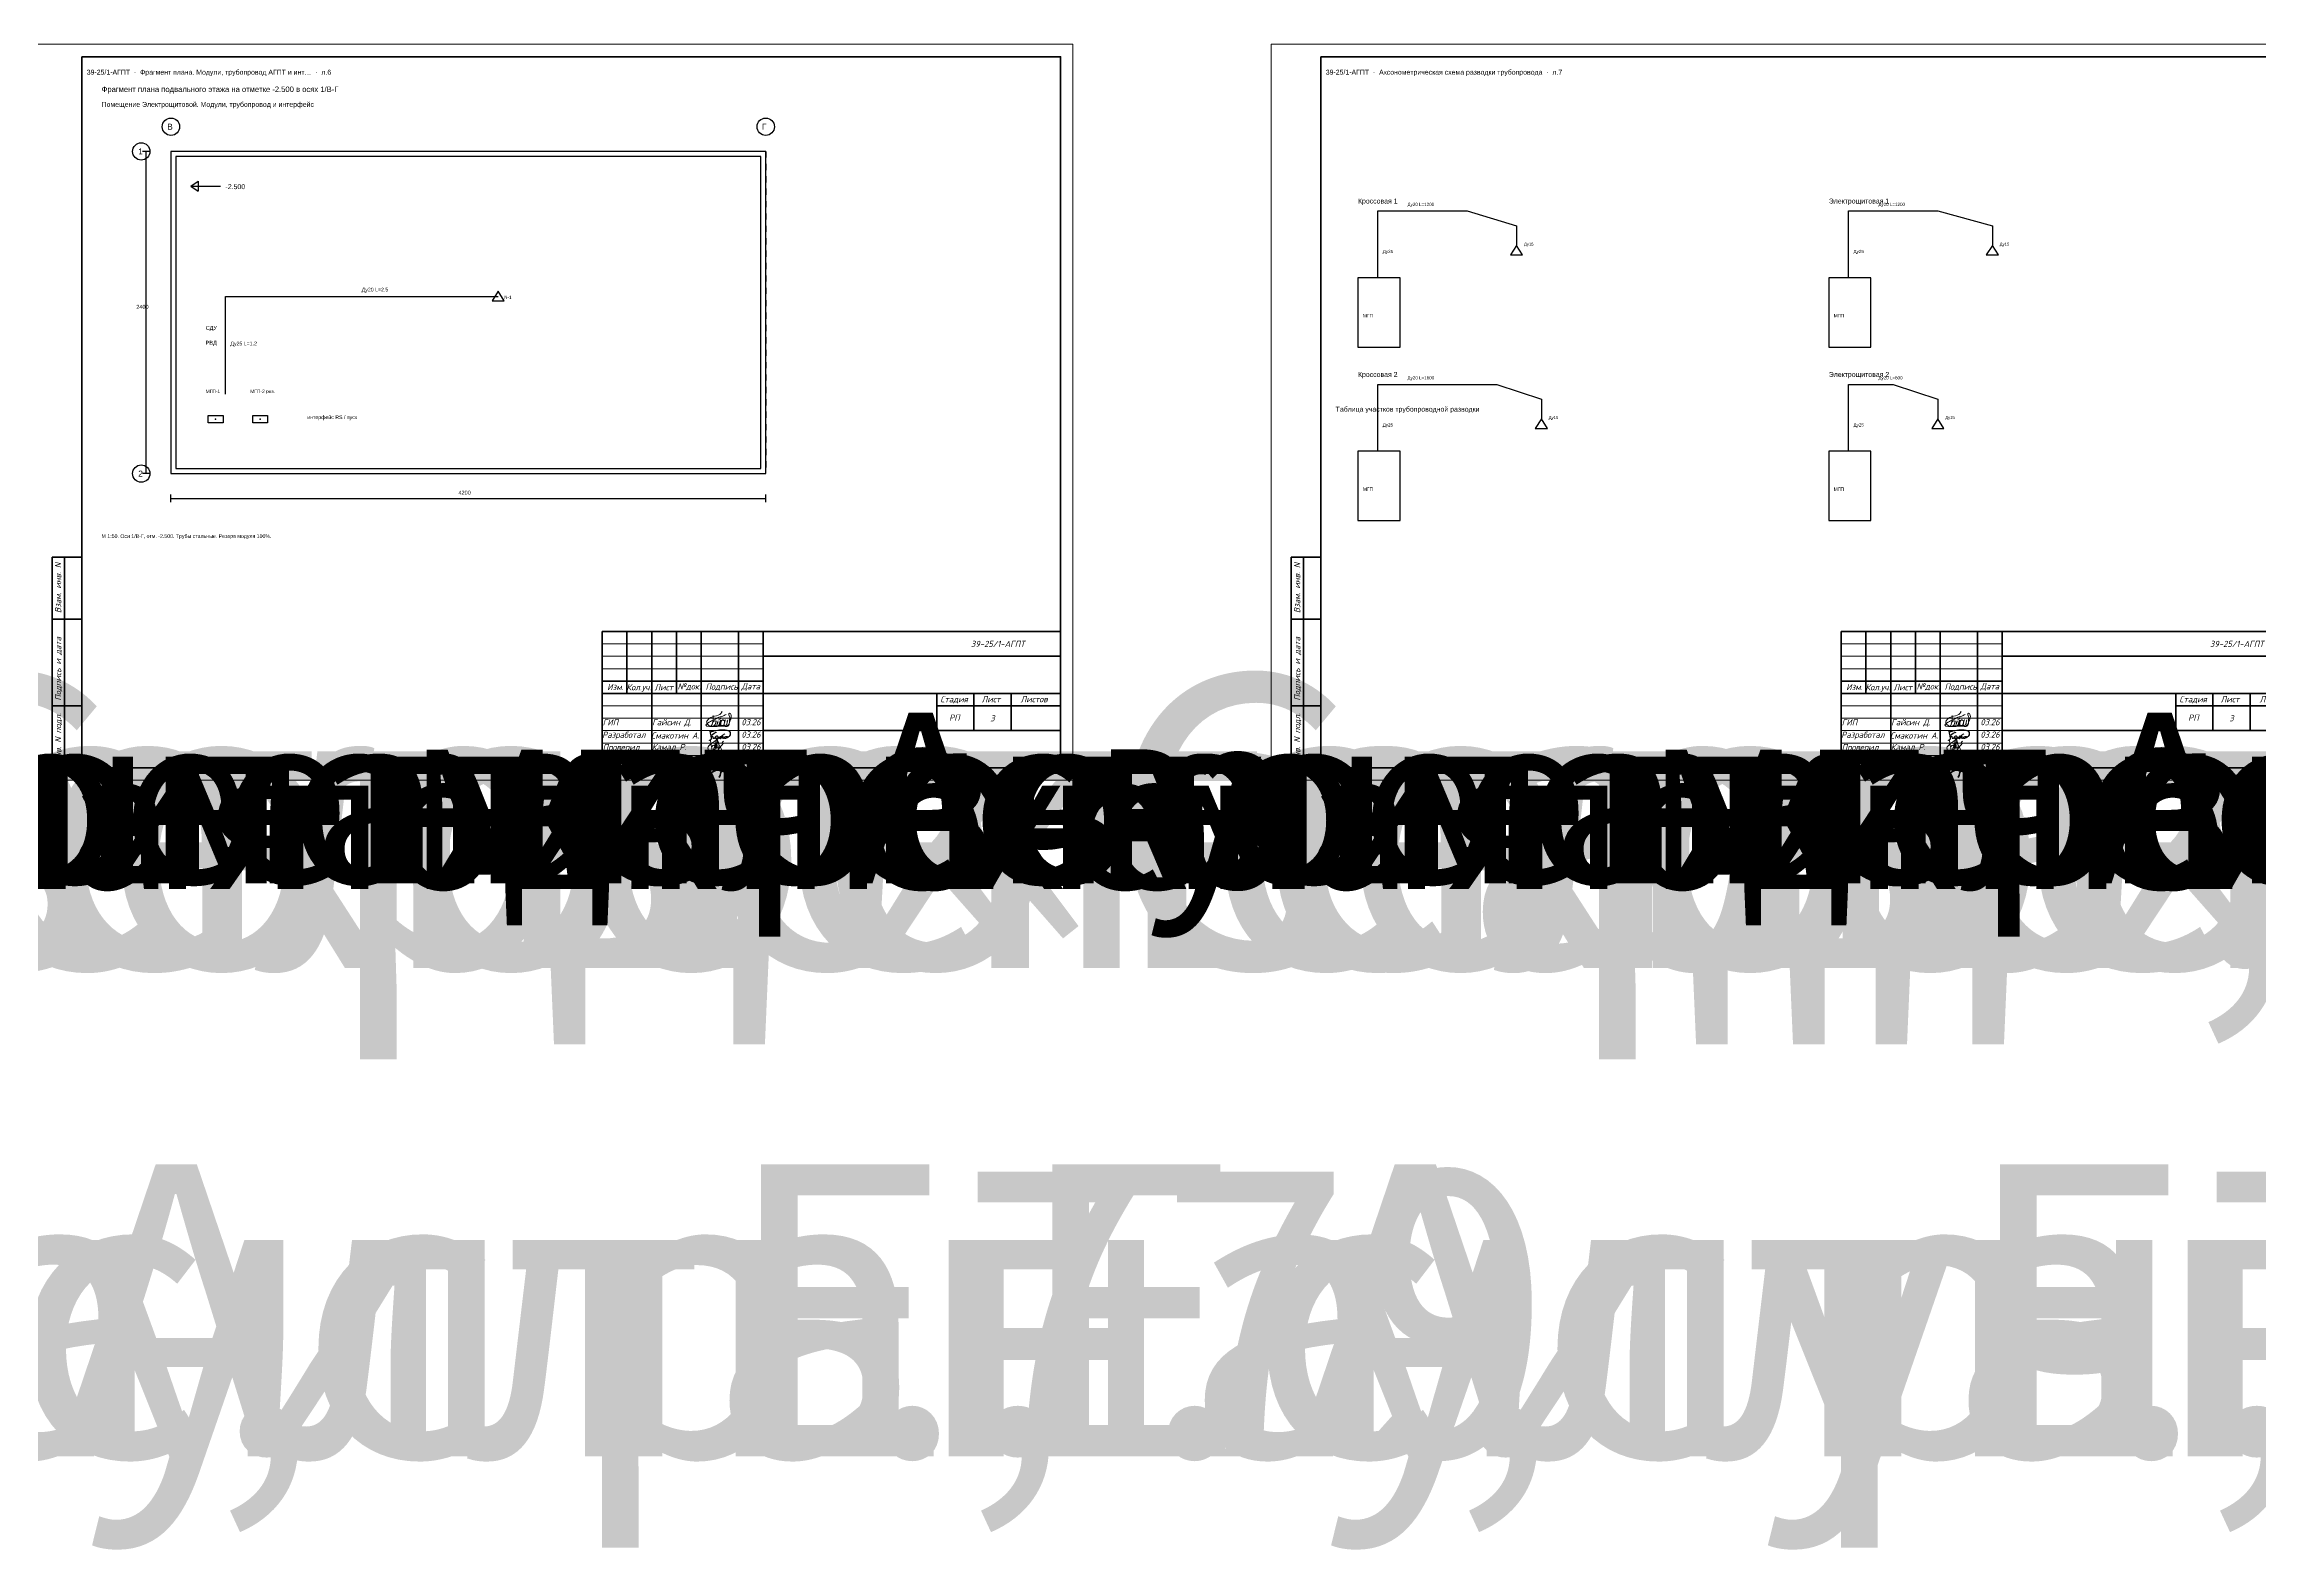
# Model space of a CAD drawing. Header units: millimetres. Extents: x 0 to 351840, y -132678 to 32417.
# Drawn here: x 3005 to 3899, y -310 to 297 of the extents above; entities that cross this region are included whole.
import ezdxf
from ezdxf.enums import TextEntityAlignment as Align

# ---------------------------------------------------------------- set-up
doc = ezdxf.new("R2018")
doc.units = ezdxf.units.MM
doc.linetypes.add('DASHED2', pattern=[0.375, 0.25, -0.125])
for name, color, linetype in [('AGPT-EQ', 1, 'Continuous'), ('AGPT-FRAME', 7, 'Continuous'), ('AGPT-MARK', 7, 'Continuous'), ('AGPT-PIPE', 5, 'Continuous'), ('AGPT-SCHEME', 3, 'Continuous'), ('AGPT-TEXT', 7, 'Continuous'), ('AGPT-ZONE', 7, 'Continuous')]:
    doc.layers.add(name, color=color, linetype=linetype)
for name, color, linetype, lineweight in [('AR_Sloy', 252, 'Continuous', 9), ('MMX_Штамп', 7, 'Continuous', 40), ('Аннотация', 7, 'Continuous', 9), ('Основная надпись', 7, 'Continuous', 20)]:
    doc.layers.add(name, color=color, linetype=linetype, lineweight=lineweight)
doc.styles.add('AGPT', font='arial.ttf')
doc.styles.add('ISOCPEUR_2', font='isocpeur.ttf', dxfattribs={"width": 0.9, "height": 125})
doc.styles.add('MMX_Текст', font='isocpeui.ttf', dxfattribs={"height": 200})
doc.styles.get("Standard").update_dxf_attribs({"font": 'arial.ttf'})

# ---------------------------------------------------------------- blocks, each defined once
blk = doc.blocks.new('A$C0A8A679B')
at = {"color": 5, "lineweight": 30}
for points in [[(-132, 121), (-113, 34), (-82, -66, -0.028492), (-76, -111), (-73, -144), (-70, -169, -0.18529), (-73, -198, -0.067585), (-87, -220), (-96, -232, -0.064169), (-121, -249, -0.153851), (-141, -256, -0.313768), (-144, -253, -0.208011), (-131, -239)], [(-119, 64, -0.105297), (1, 124, -0.043049), (112, 151, -0.042001), (428, 170, -0.079099), (605, 141, -0.111805), (667, 107, -0.265262), (698, 8, -0.070915), (672, -68, -0.091745), (631, -115, -0.104943), (595, -137, -0.158462), (472, -171, -0.400065), (450, -150, -0.237006), (556, -95, -0.550919), (595, -137)], [(-77, -103, -0.185203), (108, 69, -0.246142), (148, 66)], [(-56, -67, -0.157403), (-13, -95, -0.216933), (-3, -129, 0.251787), (12, -163, 0.177053), (62, -164, 0.111615), (91, -142, 0.480215), (120, -171, 0.136508), (190, -155, 0.442483), (206, -107, 0.271514), (138, -86, 0.146525), (96, -114, 0.777605), (109, -134)], [(217, -135, 0.353055), (191, -142, 0.543906), (200, -156, 0.171524), (297, -104, 0.135372), (309, -90, 0.382428), (307, -79, 0.445005), (297, -90), (299, -176, -0.648589), (289, -185, -0.479139), (290, -171), (299, -163, 0.163591), (367, -108, -0.050497), (387, -86, -0.898744), (401, -95, 0.257684), (384, -154, 0.386515), (422, -158, -0.183654), (450, -150)]]:
    blk.add_lwpolyline(points, format="xyb", dxfattribs=at)
blk = doc.blocks.new('Гайсин')
at = {"lineweight": 13, "ltscale": 100}
for points in [[(317, 194), (284, 221), (229, 211), (155, 86), (152, 3), (228, 26), (306, 167), (325, 225), (292, 117), (279, 71), (275, 23), (305, 8), (365, 137), (396, 230, 0), (384, 148), (353, 57), (357, 14), (411, 34), (466, 102), (504, 231), (502, 250, 0), (469, 175), (441, 84), (433, 28), (473, 43, 0), (513, 143, 0), (572, 264, 0), (623, 258, 0), (624, 220, 0), (623, 258, 0), (525, 220, 0), (517, 184, 0), (506, 89, 0), (528, 38), (610, 58), (669, 181), (690, 284), (660, 189), (647, 116), (643, 40, 0), (720, 54), (766, 184), (778, 231), (796, 266), (751, 94, 0), (775, 30), (834, 82), (876, 221), (932, 396), (864, 531), (836, 514), (864, 402), (857, 245), (840, 73), (799, 10), (648, 8), (356, 4), (-96, 56), (97, 205), (244, 271), (424, 369, 0), (637, 441), (724, 488)], [(203, 435), (70, 17), (-29, 93), (-63, 199)], [(-56, 209), (42, 323), (543, 582), (550, 618)], [(431, 277), (500, 310), (507, 360)]]:
    blk.add_spline(points, degree=3, dxfattribs=at)
blk = doc.blocks.new('*U980')
at = {"color": 0}
for p, q in [((-40000, 15500), (-40000, 15500)), ((-40000, 15500), (-40000, 15500)), ((-40000, 15500), (-40000, 15500)), ((-40000, 15500), (-40000, 15499)), ((-40000, 15499), (-40000, 15499)), ((-40000, 15499), (-40000, 15499)), ((-40700, 9000), (-41200, 9000)), ((-41200, 9000), (-41200, 500)), ((-40700, 9000), (-40000, 9000)), ((-40700, 6500), (-40700, 9000)), ((-41200, 6500), (-40000, 6500)), ((-40700, 3000), (-40700, 6500)), ((-41200, 3000), (-40000, 3000)), ((-40700, 500), (-40700, 3000)), ((-41200, 500), (-40700, 500)), ((-40000, 500), (-40700, 500))]:
    blk.add_line(p, q, dxfattribs=at)
at = {"color": 0, "lineweight": 9}
blk.add_line((-40000, 15500), (-40000, 15499), dxfattribs=at)
blk.add_line((-40000, 15500), (-40000, 15499), dxfattribs=at)
at = {"color": 0, "ltscale": 0.04}
for p, q in [((-19000, 6000), (-500, 6000)), ((-18000, 3500), (-18000, 6000)), ((-17000, 6000), (-17000, 500)), ((-16000, 3500), (-16000, 6000)), ((-15000, 6000), (-15000, 500)), ((-13500, 6000), (-13500, 500)), ((-12500, 6000), (-12500, 500)), ((-12500, 5000), (-500, 5000)), ((-12500, 4500), (-12500, 4500)), ((-19000, 4000), (-12500, 4000)), ((-12500, 3500), (-19000, 3500)), ((-12500, 3500), (-500, 3500)), ((-5500, 3500), (-5500, 500)), ((-5500, 3000), (-500, 3000)), ((-4000, 3500), (-4000, 2000)), ((-2500, 3500), (-2500, 2000)), ((-12500, 2000), (-500, 2000))]:
    blk.add_line(p, q, dxfattribs=at)
at = {"color": 0, "lineweight": 9, "ltscale": 0.04}
for p, q in [((-12500, 5500), (-19000, 5500)), ((-12500, 5000), (-19000, 5000)), ((-12500, 4500), (-19000, 4500)), ((-19000, 3000), (-12500, 3000)), ((-19000, 2500), (-12500, 2500)), ((-19000, 2000), (-12500, 2000)), ((-19000, 1500), (-12500, 1500)), ((-12500, 1000), (-19000, 1000))]:
    blk.add_line(p, q, dxfattribs=at)
at = {"lineweight": 18}
blk.add_lwpolyline([(-42000, 29700), (0, 29700), (0, 0), (-42000, 0), (-42000, 29700)], dxfattribs=at)
at = {"lineweight": -2}
blk.add_lwpolyline([(-40000, 29200), (-500, 29200), (-500, 500), (-40000, 500)], close=True, dxfattribs=at)
at = {"color": 0, "ltscale": 0.04}
blk.add_lwpolyline([(-19000, 6000), (-19000, 500)], dxfattribs=at)
at = {"color": 156, "lineweight": 18}
for points in [[(-14646, 1639), (-14610, 1066), (-14733, 1302), (-14605, 1464), (-14047, 1873)], [(-14583, 1331), (-14512, 1415), (-14440, 1272), (-14508, 1206), (-14481, 1318), (-14440, 1371), (-14452, 1505), (-14402, 1278), (-14415, 1557), (-14420, 1498), (-14397, 1338), (-14377, 1285), (-14362, 1418), (-14376, 1475), (-14384, 1412), (-14319, 1293), (-14284, 1415), (-14404, 1707), (-14310, 1468), (-14205, 1199), (-14267, 1208), (-14479, 1035), (-14323, 1223), (-14115, 1479)], [(-14161, 1519), (-14110, 1578)]]:
    blk.add_spline(points, degree=3, dxfattribs=at)
at = {"color": 5}
for points in [[(-14778, 717), (-14839, 639), (-14848, 583), (-14837, 549), (-14757, 578), (-14613, 668), (-14495, 772), (-14433, 843), (-14376, 927), (-14394, 924), (-14476, 858), (-14574, 720), (-14609, 620), (-14605, 597), (-14512, 628), (-14373, 760), (-14290, 912), (-14290, 917), (-14356, 847), (-14444, 713), (-14479, 612), (-14479, 586)], [(-14385, 750), (-14273, 812), (-14221, 876), (-14210, 961), (-14252, 992), (-14319, 995), (-14391, 977), (-14451, 932), (-14520, 864), (-14571, 812), (-14634, 741), (-14689, 658), (-14708, 568), (-14706, 484), (-14665, 443), (-14589, 471), (-14391, 593), (-14302, 675), (-14148, 849), (-14107, 912), (-14102, 947), (-14118, 937), (-14162, 886), (-14228, 780), (-14311, 652), (-14364, 564), (-14427, 488), (-14461, 468), (-14446, 504), (-14387, 554), (-14227, 651), (-14102, 783), (-14009, 898), (-14023, 922), (-14049, 898), (-14092, 831), (-14170, 714), (-14234, 595), (-14266, 536)], [(-14131, 623), (-13956, 738), (-13815, 865), (-13711, 993), (-13650, 1136), (-13651, 1168), (-13745, 1114), (-13834, 1004), (-13946, 844), (-14029, 719), (-14131, 500), (-14278, 113)], [(-14537, 77), (-14670, 156), (-14757, 179), (-14673, 253), (-14456, 375), (-14210, 461), (-14141, 469)]]:
    blk.add_spline(points, degree=3, dxfattribs=at)
blk.add_blockref('Гайсин', (-14720, 2170, 0))
at = {"layer": 'AR_Sloy', "color": 2, "linetype": 'DASHED2', "lineweight": 50}
blk.add_blockref('A$C0A8A679B', (-14528, 1860), dxfattribs=at)
at = {"color": 0, "style": 'MMX_Текст'}
for s, height, p in [('Согласовано:', 0.0385, (-40000, 15499)), ('Взам. инв. N', 250, (-40830, 6744)), ('Подпись и дата', 250, (-40830, 3211)), ('Инв. N подл.', 250, (-40830, 696))]:
    blk.add_text(s, height=height, rotation=90, dxfattribs=at).set_placement(p)
for s, p in [('Изм.', (-18800, 3635)), ('Кол.уч.', (-18019, 3628)), ('Лист', (-16890, 3625)), ('№док.', (-15958, 3661)), ('Подпись', (-14827, 3650)), ('Дата', (-13381, 3664)), ('Стадия', (-5353, 3141)), ('Лист', (-3686, 3145)), ('Листов', (-2114, 3145)), ('Разработал', (-19000, 1709)), ('ГИП', (-18980, 2209)), ('03.26', (-13381, 2218)), ('03.26', (-13381, 1718)), ('РП', (-4998, 2400)), ('Н.контр.', (-18980, 709)), ('Проверил', (-18980, 1209)), ('03.26', (-13381, 1218)), ('03.26', (-13381, 718))]:
    blk.add_text(s, height=250, dxfattribs=at).set_placement(p)
at = {"color": 0, "insert": (-16984, 2464), "char_height": 250, "width": 2467.55, "attachment_point": 1, "style": 'MMX_Текст'}
blk.add_mtext('{\\C7;Гайсин Д.}', dxfattribs=at)
at = {"lineweight": 30, "flags": 104}
for tag, height, p in [('НАИМЕНОВАНИЕ_КОМПЛЕКСА_ИЛИ_НАИМЕНОВАНИЕ_МИКРОРАЙОНА', 200, (-6912, 4363)), ('НАИМЕНОВАНИЕ_ЗДАНИЯ_СООРУЖЕНИЯ', 250, (-9284, 3136)), ('НАИМЕНОВАНИЕ_ЧЕРТЕЖА', 250, (-9168, 1636))]:
    blk.add_attdef(tag, text='', height=height, dxfattribs=at).set_placement(p, align=Align.MIDDLE_CENTER)
at = {"color": 0, "style": 'MMX_Текст'}
for tag, p in [('39-25/1-ЭО', (-2716, 5376)), ('Р¤РћР\xa0РњРђРў', (-3731, 50))]:
    blk.add_attdef(tag, p, '', height=250, dxfattribs=at)
for tag, p in [('Р›Р\x98РЎРў', (-3250, 2500)), ('Р›Р\x98РЎРўРћР’', (-1500, 2500))]:
    blk.add_attdef(tag, text='', height=250, dxfattribs=at).set_placement(p, align=Align.MIDDLE_CENTER)
at = {"layer": 'Аннотация', "insert": (-15699, 1360), "char_height": 250, "width": 129.07, "attachment_point": 1, "style": 'ISOCPEUR_2'}
blk.add_mtext('\\fISOCPEUR|b0|i0|c204|p34|;\\W.7; ', dxfattribs=at)
at = {"layer": 'Основная надпись', "lineweight": 9, "style": 'MMX_Текст'}
blk.add_text('Смакотин А.', height=250, dxfattribs=at).set_placement((-17021, 1605), align=Align.BOTTOM_LEFT)
at = {"layer": 'Основная надпись', "lineweight": 9, "char_height": 250, "attachment_point": 1, "style": 'MMX_Текст'}
for s, insert, width in [('Соболев М.', (-17000, 964), 2225.84), ('{\\C7;Камал Р.}', (-16995, 1464), 2254.44)]:
    blk.add_mtext(s, dxfattribs=dict(at, insert=insert, width=width))
blk = doc.blocks.new('AGPT_Frame_A3_v2')
at = {"layer": 'MMX_Штамп', "color": 0}
ref = blk.add_blockref('*U980', (42000, 25), dxfattribs=at)
ref.add_attrib('ШИФР-РАЗДЕЛ', '39-25/1-АГПТ', (37881, 5401), dxfattribs={"layer": '0', "color": 0, "height": 250, "style": 'MMX_Текст'})
ref.add_attrib('ЛИСТ', '3', dxfattribs={"layer": '0', "color": 0, "height": 250, "style": 'MMX_Текст'}).set_placement((38750, 2525), align=Align.MIDDLE_CENTER)
ref.add_attrib('ФОРМАТ', 'Формат А3', (38269, 75), dxfattribs={"layer": '0', "color": 0, "height": 250, "style": 'MMX_Текст'})
lines = blk.add_mtext('«Строительство детского сада, расположенного по адресу: \\Pг.Астана, р.Есиль, ул.Е779 уч.26» ', dxfattribs={"layer": '0', "insert": (35500, 4275), "char_height": 11826, "attachment_point": 1})
ref.add_attrib('НАИМЕНОВАНИЕ_КОМПЛЕКСА_ИЛИ_НАИМЕНОВАНИЕ_МИКРОРАЙОНА', '', (35500, 4275), dxfattribs={"flags": 104}).embed_mtext(lines)
lines = blk.add_mtext('Автоматическое газовое пожаротушение', dxfattribs={"layer": '0', "insert": (33000, 2775), "char_height": 6909.49, "attachment_point": 1})
ref.add_attrib('НАИМЕНОВАНИЕ_ЗДАНИЯ_СООРУЖЕНИЯ', '', (33000, 2775), dxfattribs={"flags": 104}).embed_mtext(lines)
lines = blk.add_mtext('Схема подключения МПТ-1-R3', dxfattribs={"layer": '0', "insert": (33000, 1275), "char_height": 5636.08, "attachment_point": 1})
ref.add_attrib('НАИМЕНОВАНИЕ_ЧЕРТЕЖА', '', (33000, 1275), dxfattribs={"flags": 104}).embed_mtext(lines)
blk = doc.blocks.new('RC-UGO-UNIT-01')
blk.add_wipeout([(5, -2.5), (5, 2.5), (-5, 2.5), (-5, -2.5)])
blk.add_wipeout([(-5, -2.5), (-5, 2.5), (5, 2.5), (5, -2.5)])
blk.add_lwpolyline([(-5, 2.5), (5, 2.5), (5, -2.5), (-5, -2.5), (-5, 2.5)], close=True)
blk.add_lwpolyline([(-5, 2.5), (-5, 2.5)])
blk.add_lwpolyline([(-5, 2.5), (-5, 2.5)])
blk.add_point((0, 0))

msp = doc.modelspace()

# ---------------------------------------------------------------- linework, layer by layer
at = {"layer": 'AGPT-EQ', "color": 1}
for points in [[(3535, 175), (3552, 175), (3552, 203), (3535, 203)], [(3725, 175), (3742, 175), (3742, 203), (3725, 203)], [(3535, 105), (3552, 105), (3552, 133), (3535, 133)], [(3725, 105), (3742, 105), (3742, 133), (3725, 133)]]:
    msp.add_lwpolyline(points, close=True, dxfattribs=at)
at = {"layer": 'AGPT-MARK'}
for points in [[(3047.5, 254), (3044.5, 254)], [(3046, 124), (3046, 254)], [(3047.5, 124), (3044.5, 124)], [(3056, 112.5), (3056, 115.5)], [(3056, 114), (3296, 114)], [(3296, 112.5), (3296, 115.5)]]:
    msp.add_lwpolyline(points, dxfattribs=at)
at = {"layer": 'AGPT-MARK', "color": 8}
for points in [[(3056, 254), (3056, 251.5)], [(3296, 254), (3296, 251.5)], [(3056, 249), (3056, 246.5)], [(3056, 244), (3056, 241.5)], [(3296, 249), (3296, 246.5)], [(3296, 244), (3296, 241.5)], [(3056, 239), (3056, 236.5)], [(3056, 234), (3056, 231.5)], [(3296, 239), (3296, 236.5)], [(3296, 234), (3296, 231.5)], [(3056, 229), (3056, 226.5)], [(3056, 224), (3056, 221.5)], [(3296, 229), (3296, 226.5)], [(3296, 224), (3296, 221.5)], [(3056, 219), (3056, 216.5)], [(3296, 219), (3296, 216.5)], [(3056, 214), (3056, 211.5)], [(3056, 209), (3056, 206.5)], [(3296, 214), (3296, 211.5)], [(3296, 209), (3296, 206.5)], [(3056, 204), (3056, 201.5)], [(3056, 199), (3056, 196.5)], [(3296, 204), (3296, 201.5)], [(3296, 199), (3296, 196.5)], [(3056, 194), (3056, 191.5)], [(3056, 189), (3056, 186.5)], [(3296, 194), (3296, 191.5)], [(3296, 189), (3296, 186.5)], [(3056, 184), (3056, 181.5)], [(3056, 179), (3056, 176.5)], [(3296, 184), (3296, 181.5)], [(3296, 179), (3296, 176.5)], [(3056, 174), (3056, 171.5)], [(3296, 174), (3296, 171.5)], [(3056, 169), (3056, 166.5)], [(3056, 164), (3056, 161.5)], [(3296, 169), (3296, 166.5)], [(3296, 164), (3296, 161.5)], [(3056, 159), (3056, 156.5)], [(3056, 154), (3056, 151.5)], [(3296, 159), (3296, 156.5)], [(3296, 154), (3296, 151.5)], [(3056, 149), (3056, 146.5)], [(3056, 144), (3056, 141.5)], [(3296, 149), (3296, 146.5)], [(3296, 144), (3296, 141.5)], [(3056, 139), (3056, 136.5)], [(3296, 139), (3296, 136.5)], [(3056, 134), (3056, 131.5)], [(3056, 129), (3056, 126.5)], [(3296, 134), (3296, 131.5)], [(3296, 129), (3296, 126.5)]]:
    msp.add_lwpolyline(points, dxfattribs=at)
at = {"layer": 'AGPT-MARK', "color": 1}
for points in [[(3064, 240), (3067, 242)], [(3067, 242), (3067, 238)], [(3064, 240), (3076, 240)], [(3064, 240), (3067, 238)]]:
    msp.add_lwpolyline(points, dxfattribs=at)
at = {"layer": 'AGPT-MARK'}
for centre in [(3056, 264), (3296, 264), (3044, 254), (3044, 124)]:
    msp.add_circle(centre, 3.5, dxfattribs=at)
at = {"layer": 'AGPT-PIPE', "color": 1}
for points in [[(3543, 203), (3543, 230)], [(3543, 230), (3579, 230)], [(3579, 230), (3599, 224)], [(3599, 224), (3599, 216)], [(3733, 203), (3733, 230)], [(3733, 230), (3769, 230)], [(3769, 230), (3791, 224)], [(3791, 224), (3791, 216)], [(3599, 216.1), (3596.55, 212.25)], [(3601.45, 212.25), (3599, 216.1)], [(3791, 216.1), (3788.55, 212.25)], [(3793.45, 212.25), (3791, 216.1)], [(3596.55, 212.25), (3601.45, 212.25)], [(3788.55, 212.25), (3793.45, 212.25)], [(3188, 197.6), (3185.55, 193.75)], [(3190.45, 193.75), (3188, 197.6)], [(3078, 156), (3078, 195.5)], [(3078, 195.5), (3188, 195.5)], [(3185.55, 193.75), (3190.45, 193.75)], [(3543, 133), (3543, 160)], [(3543, 160), (3591, 160)], [(3591, 160), (3609, 154)], [(3609, 154), (3609, 146)], [(3733, 133), (3733, 160)], [(3733, 160), (3751, 160)], [(3751, 160), (3769, 154)], [(3769, 154), (3769, 146)], [(3609, 146.1), (3606.55, 142.25)], [(3611.45, 142.25), (3609, 146.1)], [(3769, 146.1), (3766.55, 142.25)], [(3771.45, 142.25), (3769, 146.1)], [(3606.55, 142.25), (3611.45, 142.25)], [(3766.55, 142.25), (3771.45, 142.25)]]:
    msp.add_lwpolyline(points, dxfattribs=at)
at = {"layer": 'AGPT-ZONE'}
for points in [[(3056, 124), (3296, 124), (3296, 254), (3056, 254)], [(3058, 126), (3294, 126), (3294, 252), (3058, 252)]]:
    msp.add_lwpolyline(points, close=True, dxfattribs=at)

# ---------------------------------------------------------------- block references
at = {"layer": 'AGPT-FRAME', "xscale": 0.00999999999999996, "yscale": 0.00999999999999996}
for p in [(1000, 0), (1500, 0), (2000, 0), (2500, 0), (3000, 0), (3500, 0)]:
    msp.add_blockref('AGPT_Frame_A3_v2', p, dxfattribs=at)

# ---------------------------------------------------------------- texts
at = {"layer": 'AGPT-MARK', "style": 'AGPT'}
for s, height, p in [('В', 2.4, (3054.5, 262.8)), ('Г', 2.4, (3294.5, 262.8)), ('1', 2.4, (3042.8, 252.8)), ('Ду20 L=1200', 1.3, (3555, 232)), ('Ду20 L=1200', 1.3, (3745, 232)), ('Ду15', 1.2, (3602, 216)), ('Ду15', 1.2, (3794, 216)), ('Ду25', 1.3, (3545, 213)), ('Ду25', 1.3, (3735, 213)), ('Ду20 L=2.5', 1.5, (3133, 197.5)), ('2400', 1.6, (3042, 190.5)), ('N-1', 1.3, (3190.5, 194.5)), ('МГП', 1.4, (3537, 187)), ('МГП', 1.4, (3727, 187)), ('СДУ', 1.6, (3070, 182)), ('РВД', 1.6, (3070, 176)), ('Ду25 L=1.2', 1.5, (3080, 175.75)), ('Ду20 L=1600', 1.3, (3555, 162)), ('Ду20 L=600', 1.3, (3745, 162)), ('МГП-1', 1.4, (3070, 156.5)), ('МГП-2 рез.', 1.4, (3088, 156.5)), ('Ду25', 1.3, (3545, 143)), ('Ду15', 1.2, (3612, 146)), ('Ду25', 1.3, (3735, 143)), ('Ду15', 1.2, (3772, 146)), ('2', 2.4, (3042.8, 122.8)), ('4200', 1.6, (3172, 115.5)), ('МГП', 1.4, (3537, 117)), ('МГП', 1.4, (3727, 117))]:
    msp.add_text(s, height=height, dxfattribs=at).set_placement(p)
at = {"layer": 'AGPT-MARK', "color": 1, "style": 'AGPT'}
msp.add_text('-2.500', height=2, dxfattribs=at).set_placement((3078, 238.8))
at = {"layer": 'AGPT-SCHEME', "style": 'AGPT'}
msp.add_text('интерфейс RS / пуск', height=1.5, dxfattribs=at).set_placement((3111, 146))
at = {"layer": 'AGPT-TEXT', "style": 'AGPT'}
for s, height, p in [('39-25/1-АГПТ  ·  Фрагмент плана. Модули, трубопровод АГПТ и инт…  ·  л.6', 2, (3022, 285)), ('39-25/1-АГПТ  ·  Аксонометрическая схема разводки трубопровода  ·  л.7', 2, (3522, 285)), ('Фрагмент плана подвального этажа на отметке -2.500 в осях 1/В-Г', 2.2, (3028, 278)), ('Помещение Электрощитовой. Модули, трубопровод и интерфейс', 2, (3028, 272)), ('Кроссовая 1', 2, (3535, 233)), ('Электрощитовая 1', 2, (3725, 233)), ('Кроссовая 2', 2, (3535, 163)), ('Электрощитовая 2', 2, (3725, 163)), ('Таблица участков трубопроводной разводки', 2, (3526, 149)), ('М 1:50. Оси 1/В-Г, отм. -2.500. Трубы стальные. Резерв модуля 100%.', 1.5, (3028, 98))]:
    msp.add_text(s, height=height, dxfattribs=at).set_placement(p)

# ---------------------------------------------------------------- next in the draw order: block references
at = {"layer": 'AGPT-SCHEME', "xscale": 0.6008590492601737, "yscale": 0.6008590492601737}
for p in [(3074, 146), (3092, 146)]:
    msp.add_blockref('RC-UGO-UNIT-01', p, dxfattribs=at)

doc.saveas('drawing.dxf')
